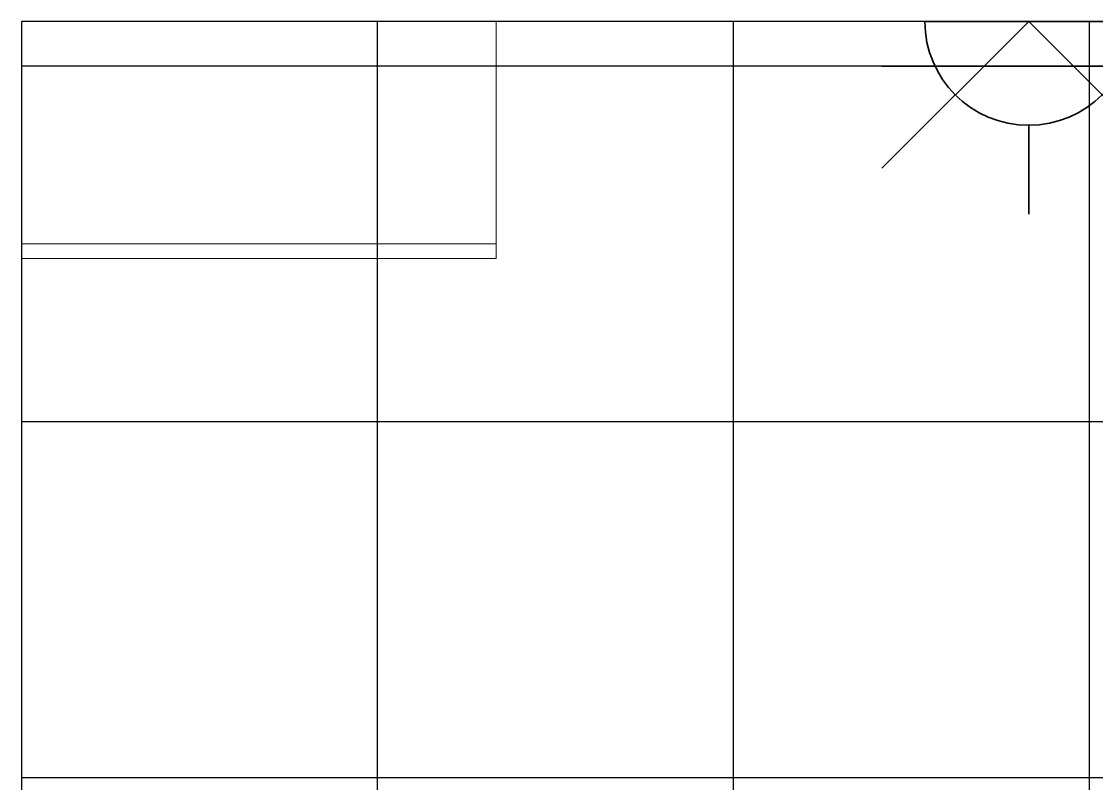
# Model space of a CAD drawing. Extents: x -12260 to 57327, y -29287 to 19916.
# Drawn here: x 39476 to 41288, y 4150 to 5435 of the extents above; entities that cross this region are included whole.
import ezdxf
from ezdxf.enums import TextEntityAlignment as Align

# ---------------------------------------------------------------- set-up
doc = ezdxf.new("R2010")
doc.units = 0
doc.header["$LTSCALE"] = 0.25
doc.linetypes.add('DASHDOT', pattern=[25.4, 12.7, -6.35, 0, -6.35])
doc.layers.add('01-First Floor-FUR$0$FALSE CEILING', color=251, linetype='Continuous')
for name, color, linetype, lineweight in [('01-First Floor-FUR$0$LOADING', 253, 'Continuous', 5), ('01-First Floor-FUR$0$Walls', 251, 'Continuous', 5), ('E-LITE-CLNG-CNDT', 6, 'DASHDOT', 35), ('E-LITE-EXIT-NUMB', 6, 'Continuous', 25), ('E-POWR-WALL @ 100', 4, 'Continuous', 35)]:
    doc.layers.add(name, color=color, linetype=linetype, lineweight=lineweight)
doc.styles.add('DC_SIMPLEX', font='SIMPLEX.shx', dxfattribs={"width": 0.7})

# ---------------------------------------------------------------- blocks, each defined once
blk = doc.blocks.new('01-First Floor-FUR$0$GF21027-P')
at = {"layer": '01-First Floor-FUR$0$LOADING'}
for p, q in [((0.4, 0.4), (-0.4, 0.4)), ((-0.4, 0.4), (-0.4, 0)), ((0.4, 0), (0.4, 0.4)), ((-0.4, 0.025), (0.4, 0.025)), ((-0.4, 0), (0.4, 0))]:
    blk.add_line(p, q, dxfattribs=at)
blk = doc.blocks.new('01-First Floor-FUR')
at = {"layer": '01-First Floor-FUR$0$FALSE CEILING', "linetype": 'Continuous'}
for p, q in [((40076, 2360), (40076, 5435)), ((40676, 2360), (40676, 5435)), ((41276, 2360), (41276, 5435)), ((39476, 5360), (43476, 5360)), ((39476, 4760), (43476, 4760)), ((39476, 4160), (43476, 4160))]:
    blk.add_line(p, q, dxfattribs=at)
at = {"layer": '01-First Floor-FUR$0$FALSE CEILING'}
blk.add_lwpolyline([(39476, 2360), (43476, 2360), (43476, 5435), (39476, 5435)], close=True, dxfattribs=at)
at = {"layer": '01-First Floor-FUR$0$Walls'}
for p, q in [((43476, 5435), (39476, 5435)), ((39476, 5435), (39476, 2360))]:
    blk.add_line(p, q, dxfattribs=at)
at = {"layer": '01-First Floor-FUR$0$LOADING', "color": 1, "xscale": 1000, "yscale": 1000, "zscale": 1000, "rotation": 2.091175133064225e-08}
blk.add_blockref('01-First Floor-FUR$0$GF21027-P', (39876, 5035, -0.1), dxfattribs=at)
blk = doc.blocks.new('*U26')
blk.add_line((0, -1.75), (0, -3.25))
blk.add_lwpolyline([(-1.75, 0, 1), (1.75, 0)], format="xyb", close=True)
at = {"layer": 'Defpoints'}
for p, q in [((-2.475, -2.475), (0, 0)), ((2.475, -2.475), (0, 0)), ((2.475, -0.758), (-2.475, -0.758))]:
    blk.add_line(p, q, dxfattribs=at)
at = {"layer": 'E-LITE-EXIT-NUMB', "style": 'DC_SIMPLEX', "width": 0.7, "flags": 8}
blk.add_attdef('TYPE', text='', height=2, rotation=360, dxfattribs=at).set_placement((-2.682, 5.238), align=Align.RIGHT)
blk.add_attdef('CIRCUIT', (2.682, 5.238), '', height=2, rotation=360, dxfattribs=at)

msp = doc.modelspace()

# ---------------------------------------------------------------- block references
at = {"layer": 'E-LITE-CLNG-CNDT'}
msp.add_blockref('01-First Floor-FUR', (0, 0), dxfattribs=at)
at = {"layer": 'E-POWR-WALL @ 100', "xscale": 100, "yscale": 100, "zscale": 100}
msp.add_blockref('*U26', (41173.6, 5435), dxfattribs=at)

doc.saveas('drawing.dxf')
